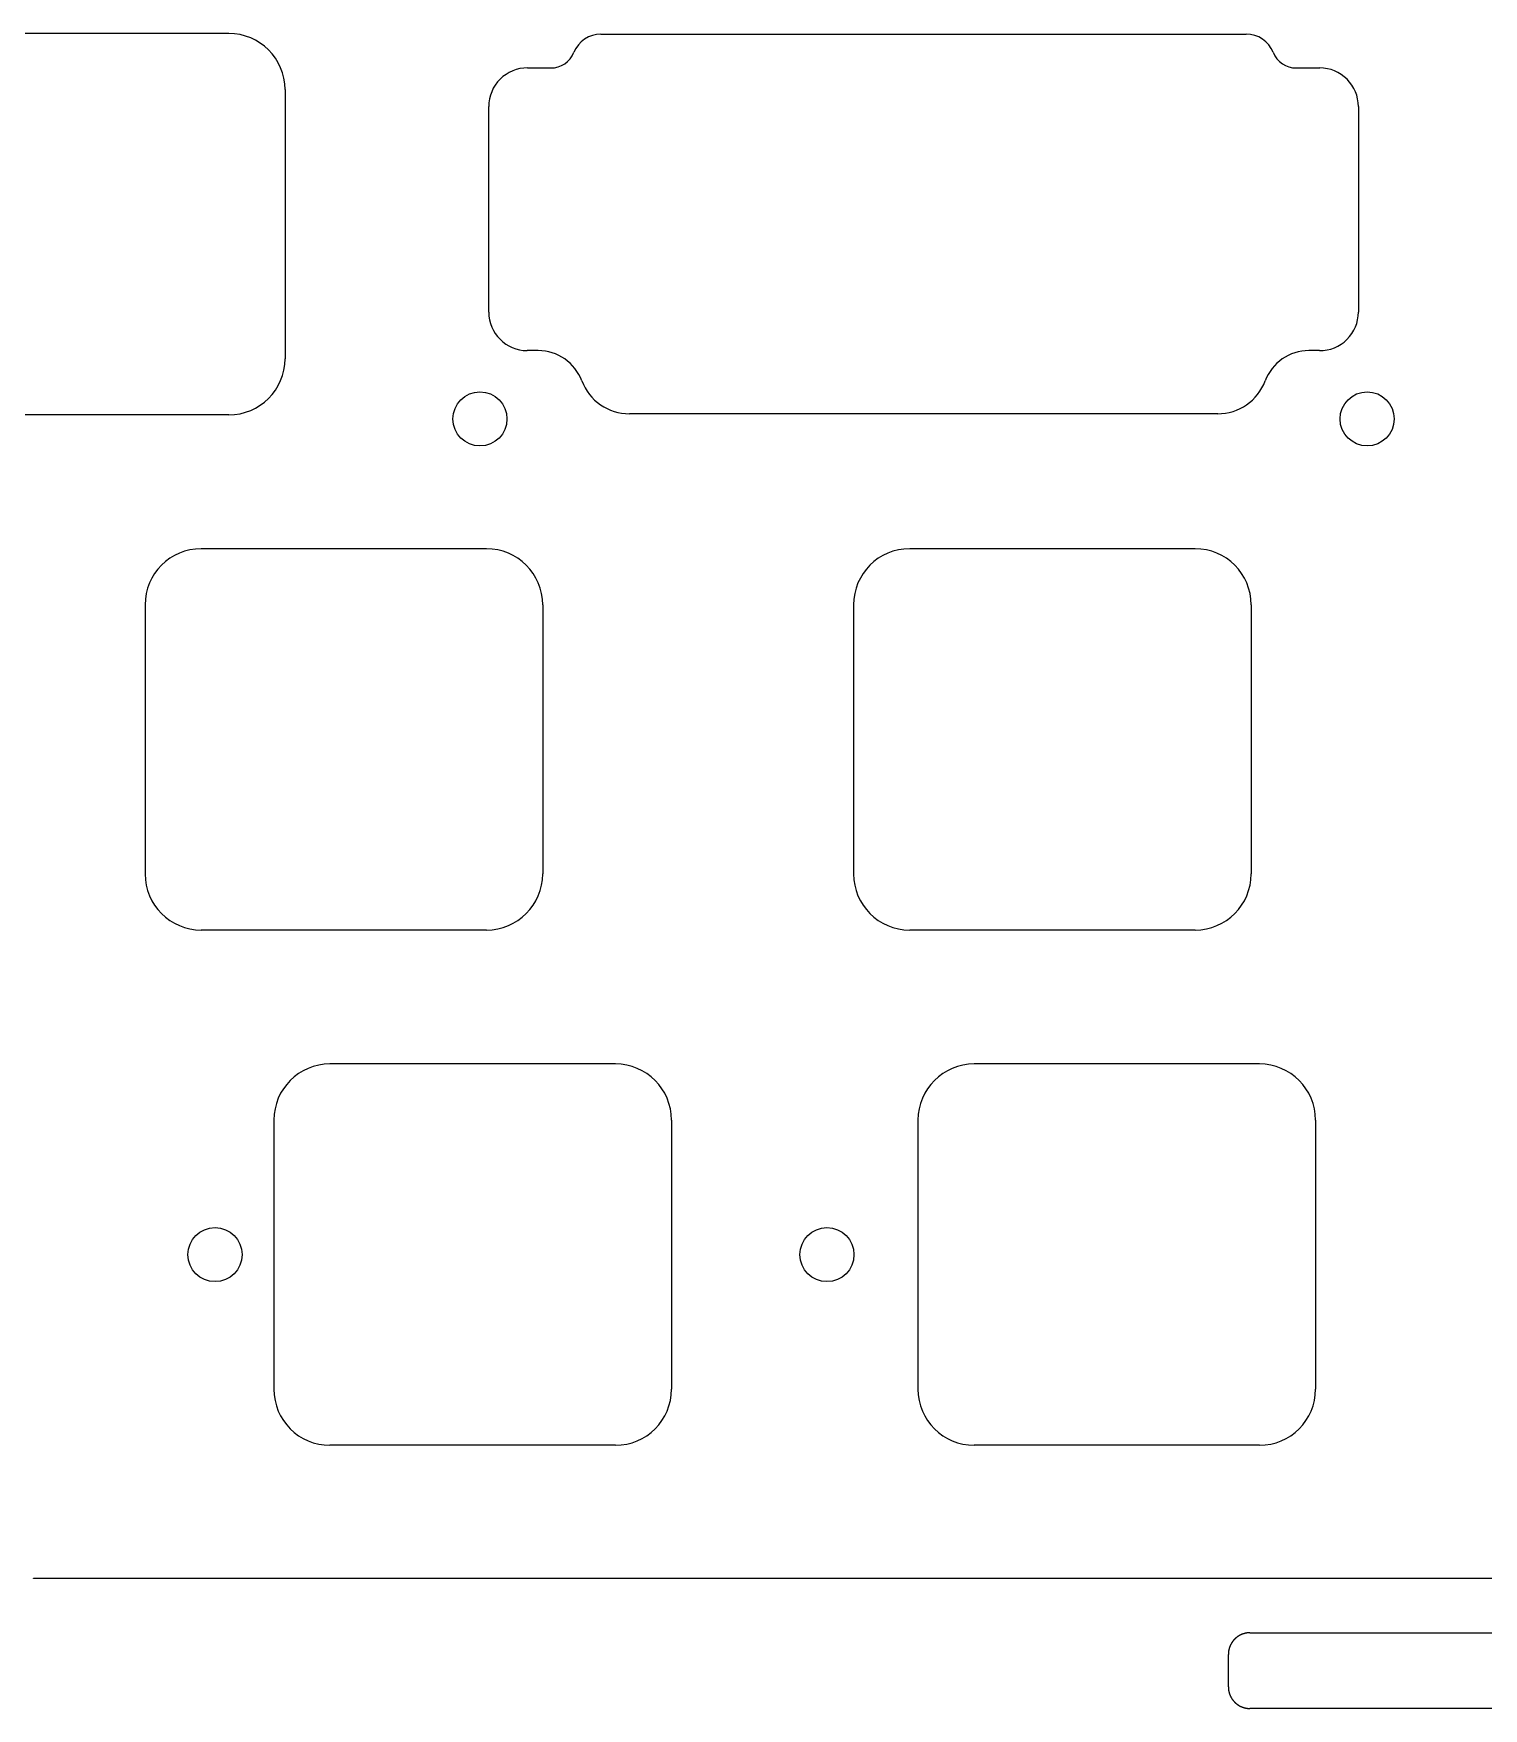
# Model space of a CAD drawing. Header units: millimetres. Extents: x -11 to 340, y -118 to 18.
# Drawn here: x 221.9 to 275.5, y -116.8 to -54.9 of the extents above; entities that cross this region are included whole.
import ezdxf

# ---------------------------------------------------------------- set-up
doc = ezdxf.new("R2010")
doc.units = ezdxf.units.MM
doc.header["$MEASUREMENT"] = 0
doc.layers.add('BLACK', color=7, linetype='CONTINUOUS')

msp = doc.modelspace()

# ---------------------------------------------------------------- linework, layer by layer
at = {"layer": 'BLACK', "linetype": 'Continuous'}
for p, q in [((229.1125, -54.8625), (218.562501, -54.8625)), ((242.866125, -54.884911), (242.866125, -54.8849)), ((242.866125, -54.8849), (266.721325, -54.8849)), ((240.155262, -56.13706), (241.008825, -56.13706)), ((241.008825, -56.137048), (241.008825, -56.13706)), ((268.578525, -56.13706), (269.444125, -56.13706)), ((231.187501, -56.9375), (231.187501, -66.8875)), ((238.718235, -65.16294), (238.718235, -57.5622)), ((270.869115, -57.56206), (270.869115, -65.1629)), ((240.547325, -66.58794), (240.143225, -66.58794)), ((269.432208, -66.58794), (269.040075, -66.58794)), ((229.112501, -68.9625), (218.5625, -68.9625)), ((229.112501, -68.962501), (229.112501, -68.9625)), ((265.669175, -68.92441), (243.918325, -68.92441)), ((238.6375, -73.9125), (228.087499, -73.9125)), ((264.83125, -73.9125), (254.281249, -73.9125)), ((226.0125, -75.9875), (226.0125, -85.937501)), ((240.7125, -75.9875), (240.7125, -85.9375)), ((252.20625, -75.9875), (252.20625, -85.937501)), ((266.90625, -75.9875), (266.90625, -85.9375)), ((238.6375, -88.0125), (228.0875, -88.0125)), ((264.83125, -88.0125), (254.28125, -88.0125)), ((243.4, -92.9625), (232.849999, -92.9625)), ((267.2125, -92.9625), (256.662499, -92.9625)), ((230.775, -95.0375), (230.775, -104.987501)), ((245.475, -95.0375), (245.475, -104.9875)), ((254.5875, -95.0375), (254.5875, -104.987501)), ((269.2875, -95.0375), (269.2875, -104.9875)), ((243.4, -107.0625), (232.85, -107.0625)), ((267.2125, -107.0625), (256.6625, -107.0625)), ((221.893425, -111.9925), (221.883381, -111.979674)), ((286.3125, -111.9925), (221.893425, -111.9925)), ((266.093743, -114.572894), (266.092648, -114.576726)), ((266.094858, -114.569065), (266.093743, -114.572894)), ((266.095991, -114.565244), (266.094858, -114.569065)), ((266.097144, -114.561427), (266.095991, -114.565244)), ((266.098316, -114.557618), (266.097144, -114.561427)), ((266.099507, -114.553813), (266.098316, -114.557618)), ((266.100717, -114.550016), (266.099507, -114.553813)), ((266.101947, -114.546222), (266.100717, -114.550016)), ((266.103195, -114.542438), (266.101947, -114.546222)), ((266.104462, -114.538657), (266.103195, -114.542438)), ((266.105748, -114.534884), (266.104462, -114.538657)), ((266.107054, -114.531116), (266.105748, -114.534884)), ((266.108378, -114.527357), (266.107054, -114.531116)), ((266.109721, -114.523602), (266.108378, -114.527357)), ((266.111083, -114.519856), (266.109721, -114.523602)), ((266.112464, -114.516114), (266.111083, -114.519856)), ((266.113864, -114.512381), (266.112464, -114.516114)), ((266.115282, -114.508654), (266.113864, -114.512381)), ((266.116719, -114.504935), (266.115282, -114.508654)), ((266.118176, -114.501221), (266.116719, -114.504935)), ((266.11965, -114.497516), (266.118176, -114.501221)), ((266.121144, -114.493817), (266.11965, -114.497516)), ((266.122656, -114.490126), (266.121144, -114.493817)), ((266.124187, -114.486441), (266.122656, -114.490126)), ((266.125736, -114.482766), (266.124187, -114.486441)), ((266.127304, -114.479096), (266.125736, -114.482766)), ((266.12889, -114.475436), (266.127304, -114.479096)), ((266.130495, -114.471781), (266.12889, -114.475436)), ((266.132118, -114.468136), (266.130495, -114.471781)), ((266.13376, -114.464497), (266.132118, -114.468136)), ((266.13542, -114.460868), (266.13376, -114.464497)), ((266.137098, -114.457245), (266.13542, -114.460868)), ((266.138795, -114.453632), (266.137098, -114.457245)), ((266.14051, -114.450026), (266.138795, -114.453632)), ((266.142243, -114.44643), (266.14051, -114.450026)), ((266.143995, -114.44284), (266.142243, -114.44643)), ((266.145764, -114.43926), (266.143995, -114.44284)), ((266.147552, -114.435687), (266.145764, -114.43926)), ((266.149357, -114.432125), (266.147552, -114.435687)), ((266.151181, -114.428569), (266.149357, -114.432125)), ((266.153022, -114.425024), (266.151181, -114.428569)), ((266.154882, -114.421487), (266.153022, -114.425024)), ((266.15676, -114.41796), (266.154882, -114.421487)), ((266.158655, -114.41444), (266.15676, -114.41796)), ((266.160568, -114.410931), (266.158655, -114.41444)), ((266.162499, -114.40743), (266.160568, -114.410931)), ((266.164448, -114.40394), (266.162499, -114.40743)), ((266.166414, -114.400457), (266.164448, -114.40394)), ((266.168398, -114.396986), (266.166414, -114.400457)), ((266.1704, -114.393523), (266.168398, -114.396986)), ((266.172418, -114.390071), (266.1704, -114.393523)), ((266.174455, -114.386627), (266.172418, -114.390071)), ((266.176509, -114.383194), (266.174455, -114.386627)), ((266.17858, -114.379771), (266.176509, -114.383194)), ((266.180668, -114.376358), (266.17858, -114.379771)), ((266.182775, -114.372954), (266.180668, -114.376358)), ((266.184897, -114.369562), (266.182775, -114.372954)), ((266.187038, -114.366179), (266.184897, -114.369562)), ((266.189195, -114.362807), (266.187038, -114.366179)), ((266.191369, -114.359445), (266.189195, -114.362807)), ((266.19356, -114.356095), (266.191369, -114.359445)), ((266.195769, -114.352754), (266.19356, -114.356095)), ((266.197994, -114.349425), (266.195769, -114.352754)), ((266.200236, -114.346105), (266.197994, -114.349425)), ((266.202495, -114.342798), (266.200236, -114.346105)), ((266.20477, -114.339501), (266.202495, -114.342798)), ((266.207062, -114.336215), (266.20477, -114.339501)), ((266.209371, -114.33294), (266.207062, -114.336215)), ((266.211696, -114.329678), (266.209371, -114.33294)), ((266.214038, -114.326425), (266.211696, -114.329678)), ((266.216396, -114.323185), (266.214038, -114.326425)), ((266.21877, -114.319956), (266.216396, -114.323185)), ((266.221161, -114.316739), (266.21877, -114.319956)), ((266.223568, -114.313534), (266.221161, -114.316739)), ((266.225991, -114.31034), (266.223568, -114.313534)), ((266.22843, -114.307158), (266.225991, -114.31034)), ((266.230885, -114.303989), (266.22843, -114.307158)), ((266.233356, -114.300831), (266.230885, -114.303989)), ((266.235843, -114.297686), (266.233356, -114.300831)), ((266.238346, -114.294552), (266.235843, -114.297686)), ((266.240864, -114.291432), (266.238346, -114.294552)), ((266.243399, -114.288323), (266.240864, -114.291432)), ((266.245948, -114.285227), (266.243399, -114.288323)), ((266.248514, -114.282144), (266.245948, -114.285227)), ((266.251094, -114.279073), (266.248514, -114.282144)), ((266.253691, -114.276015), (266.251094, -114.279073)), ((266.256302, -114.27297), (266.253691, -114.276015)), ((266.258929, -114.269938), (266.256302, -114.27297)), ((266.261571, -114.266919), (266.258929, -114.269938)), ((266.264228, -114.263913), (266.261571, -114.266919)), ((266.2669, -114.26092), (266.264228, -114.263913)), ((266.269587, -114.257941), (266.2669, -114.26092)), ((266.272289, -114.254975), (266.269587, -114.257941)), ((266.275006, -114.252022), (266.272289, -114.254975)), ((266.277738, -114.249083), (266.275006, -114.252022)), ((266.280484, -114.246158), (266.277738, -114.249083)), ((266.283244, -114.243246), (266.280484, -114.246158)), ((266.28602, -114.240348), (266.283244, -114.243246)), ((266.288809, -114.237464), (266.28602, -114.240348)), ((266.291613, -114.234593), (266.288809, -114.237464)), ((266.294432, -114.231737), (266.291613, -114.234593)), ((266.300111, -114.226067), (266.294432, -114.231737)), ((266.305846, -114.220454), (266.300111, -114.226067)), ((266.311636, -114.214899), (266.305846, -114.220454)), ((266.317482, -114.209401), (266.311636, -114.214899)), ((266.323381, -114.203963), (266.317482, -114.209401)), ((266.329334, -114.198584), (266.323381, -114.203963)), ((266.33534, -114.193266), (266.329334, -114.198584)), ((266.341398, -114.188008), (266.33534, -114.193266)), ((266.347508, -114.182811), (266.341398, -114.188008)), ((266.353668, -114.177676), (266.347508, -114.182811)), ((266.359878, -114.172603), (266.353668, -114.177676)), ((266.366138, -114.167593), (266.359878, -114.172603)), ((266.372446, -114.162647), (266.366138, -114.167593)), ((266.378803, -114.157765), (266.372446, -114.162647)), ((266.385206, -114.152947), (266.378803, -114.157765)), ((266.391657, -114.148194), (266.385206, -114.152947)), ((266.398153, -114.143507), (266.391657, -114.148194)), ((266.404694, -114.138885), (266.398153, -114.143507)), ((266.41128, -114.134331), (266.404694, -114.138885)), ((266.417909, -114.129843), (266.41128, -114.134331)), ((266.424582, -114.125422), (266.417909, -114.129843)), ((266.431297, -114.12107), (266.424582, -114.125422)), ((266.438054, -114.116785), (266.431297, -114.12107)), ((266.444851, -114.11257), (266.438054, -114.116785)), ((266.451689, -114.108423), (266.444851, -114.11257)), ((266.458566, -114.104346), (266.451689, -114.108423)), ((266.465482, -114.100339), (266.458566, -114.104346)), ((266.472436, -114.096402), (266.465482, -114.100339)), ((266.479427, -114.092536), (266.472436, -114.096402)), ((266.486455, -114.088741), (266.479427, -114.092536)), ((266.493519, -114.085017), (266.486455, -114.088741)), ((266.500618, -114.081366), (266.493519, -114.085017)), ((266.507752, -114.077786), (266.500618, -114.081366)), ((266.51492, -114.074278), (266.507752, -114.077786)), ((266.522121, -114.070844), (266.51492, -114.074278)), ((266.529354, -114.067482), (266.522121, -114.070844)), ((266.53662, -114.064194), (266.529354, -114.067482)), ((266.543916, -114.060979), (266.53662, -114.064194)), ((266.551243, -114.057838), (266.543916, -114.060979)), ((266.5586, -114.054772), (266.551243, -114.057838)), ((266.565986, -114.051779), (266.5586, -114.054772)), ((266.573401, -114.048862), (266.565986, -114.051779)), ((266.580844, -114.046019), (266.573401, -114.048862)), ((266.588314, -114.043251), (266.580844, -114.046019)), ((266.59581, -114.040559), (266.588314, -114.043251)), ((266.603333, -114.037942), (266.59581, -114.040559)), ((266.61088, -114.035401), (266.603333, -114.037942)), ((266.618453, -114.032936), (266.61088, -114.035401)), ((266.62605, -114.030547), (266.618453, -114.032936)), ((266.63367, -114.028235), (266.62605, -114.030547)), ((266.641314, -114.025999), (266.63367, -114.028235)), ((266.64898, -114.02384), (266.641314, -114.025999)), ((266.656667, -114.021757), (266.64898, -114.02384)), ((266.664376, -114.019752), (266.656667, -114.021757)), ((266.672106, -114.017824), (266.664376, -114.019752)), ((266.679856, -114.015973), (266.672106, -114.017824)), ((266.687625, -114.0142), (266.679856, -114.015973)), ((266.695414, -114.012504), (266.687625, -114.0142)), ((266.70322, -114.010886), (266.695414, -114.012504)), ((266.711045, -114.009346), (266.70322, -114.010886)), ((266.718888, -114.007884), (266.711045, -114.009346)), ((266.726747, -114.0065), (266.718888, -114.007884)), ((266.734623, -114.005194), (266.726747, -114.0065)), ((266.742515, -114.003967), (266.734623, -114.005194)), ((266.750422, -114.002818), (266.742515, -114.003967)), ((266.758345, -114.001748), (266.750422, -114.002818)), ((266.766282, -114.000756), (266.758345, -114.001748)), ((266.774233, -113.999843), (266.766282, -114.000756)), ((266.782197, -113.999009), (266.774233, -113.999843)), ((266.790175, -113.998254), (266.782197, -113.999009)), ((266.798166, -113.997578), (266.790175, -113.998254)), ((266.806169, -113.996982), (266.798166, -113.997578)), ((266.814184, -113.996464), (266.806169, -113.996982)), ((266.82221, -113.996026), (266.814184, -113.996464)), ((266.830248, -113.995667), (266.82221, -113.996026)), ((266.838296, -113.995388), (266.830248, -113.995667)), ((266.846354, -113.995189), (266.838296, -113.995388)), ((266.854422, -113.995069), (266.846354, -113.995189)), ((266.8625, -113.995029), (266.854422, -113.995069)), ((266.8625, -113.995029), (279.5625, -113.995029)), ((266.062514, -114.790256), (266.0625, -114.794301)), ((266.0625, -114.794301), (266.0625, -114.795029)), ((266.0625, -115.995029), (266.0625, -114.795029)), ((266.062548, -114.786215), (266.062514, -114.790256)), ((266.062601, -114.782174), (266.062548, -114.786215)), ((266.062675, -114.778138), (266.062601, -114.782174)), ((266.062768, -114.774102), (266.062675, -114.778138)), ((266.062882, -114.770071), (266.062768, -114.774102)), ((266.063015, -114.76604), (266.062882, -114.770071)), ((266.063169, -114.762014), (266.063015, -114.76604)), ((266.063342, -114.757988), (266.063169, -114.762014)), ((266.063536, -114.753968), (266.063342, -114.757988)), ((266.063749, -114.749948), (266.063536, -114.753968)), ((266.063982, -114.745933), (266.063749, -114.749948)), ((266.064235, -114.741918), (266.063982, -114.745933)), ((266.064508, -114.737909), (266.064235, -114.741918)), ((266.064801, -114.733901), (266.064508, -114.737909)), ((266.065113, -114.729898), (266.064801, -114.733901)), ((266.065446, -114.725895), (266.065113, -114.729898)), ((266.065798, -114.721899), (266.065446, -114.725895)), ((266.06617, -114.717903), (266.065798, -114.721899)), ((266.066562, -114.713912), (266.06617, -114.717903)), ((266.066974, -114.709923), (266.066562, -114.713912)), ((266.067405, -114.705939), (266.066974, -114.709923)), ((266.067856, -114.701957), (266.067405, -114.705939)), ((266.068327, -114.69798), (266.067856, -114.701957)), ((266.068818, -114.694004), (266.068327, -114.69798)), ((266.069328, -114.690035), (266.068818, -114.694004)), ((266.069858, -114.686066), (266.069328, -114.690035)), ((266.070408, -114.682104), (266.069858, -114.686066)), ((266.070978, -114.678143), (266.070408, -114.682104)), ((266.071567, -114.674189), (266.070978, -114.678143)), ((266.072176, -114.670235), (266.071567, -114.674189)), ((266.072804, -114.666289), (266.072176, -114.670235)), ((266.073453, -114.662344), (266.072804, -114.666289)), ((266.07412, -114.658405), (266.073453, -114.662344)), ((266.074808, -114.654468), (266.07412, -114.658405)), ((266.075515, -114.650538), (266.074808, -114.654468)), ((266.076242, -114.646609), (266.075515, -114.650538)), ((266.076987, -114.642688), (266.076242, -114.646609)), ((266.077753, -114.638768), (266.076987, -114.642688)), ((266.078538, -114.634855), (266.077753, -114.638768)), ((266.079343, -114.630945), (266.078538, -114.634855)), ((266.080167, -114.627041), (266.079343, -114.630945)), ((266.081011, -114.623139), (266.080167, -114.627041)), ((266.081874, -114.619245), (266.081011, -114.623139)), ((266.082757, -114.615353), (266.081874, -114.619245)), ((266.083659, -114.611469), (266.082757, -114.615353)), ((266.08458, -114.607587), (266.083659, -114.611469)), ((266.085521, -114.603712), (266.08458, -114.607587)), ((266.086481, -114.59984), (266.085521, -114.603712)), ((266.087461, -114.595976), (266.086481, -114.59984)), ((266.08846, -114.592114), (266.087461, -114.595976)), ((266.089478, -114.58826), (266.08846, -114.592114)), ((266.090515, -114.584409), (266.089478, -114.58826)), ((266.091572, -114.580566), (266.090515, -114.584409)), ((266.092648, -114.576726), (266.091572, -114.580566)), ((266.0625, -115.995029), (266.06254, -116.003107)), ((266.06254, -116.003107), (266.06266, -116.011175)), ((266.06266, -116.011175), (266.062859, -116.019233)), ((266.062859, -116.019233), (266.063138, -116.027282)), ((266.063138, -116.027282), (266.063497, -116.035319)), ((266.063497, -116.035319), (266.063935, -116.043345)), ((266.063935, -116.043345), (266.064453, -116.05136)), ((266.064453, -116.05136), (266.065049, -116.059363)), ((266.065049, -116.059363), (266.065725, -116.067354)), ((266.065725, -116.067354), (266.06648, -116.075332)), ((266.06648, -116.075332), (266.067314, -116.083296)), ((266.067314, -116.083296), (266.068227, -116.091247)), ((266.068227, -116.091247), (266.069219, -116.099184)), ((266.069219, -116.099184), (266.070289, -116.107107)), ((266.070289, -116.107107), (266.071438, -116.115014)), ((266.071438, -116.115014), (266.072665, -116.122906)), ((266.072665, -116.122906), (266.073971, -116.130782)), ((266.073971, -116.130782), (266.075355, -116.138641)), ((266.075355, -116.138641), (266.076817, -116.146484)), ((266.076817, -116.146484), (266.078357, -116.154309)), ((266.078357, -116.154309), (266.079975, -116.162116)), ((266.079975, -116.162116), (266.081671, -116.169904)), ((266.081671, -116.169904), (266.083444, -116.177674)), ((266.083444, -116.177674), (266.085295, -116.185423)), ((266.085295, -116.185423), (266.087223, -116.193153)), ((266.087223, -116.193153), (266.089228, -116.200862)), ((266.089228, -116.200862), (266.091311, -116.20855)), ((266.091311, -116.20855), (266.09347, -116.216215)), ((266.09347, -116.216215), (266.095706, -116.223859)), ((266.095706, -116.223859), (266.098018, -116.231479)), ((266.098018, -116.231479), (266.100407, -116.239076)), ((266.100407, -116.239076), (266.102872, -116.246649)), ((266.102872, -116.246649), (266.105413, -116.254197)), ((266.105413, -116.254197), (266.10803, -116.261719)), ((266.10803, -116.261719), (266.110722, -116.269216)), ((266.110722, -116.269216), (266.11349, -116.276686)), ((266.11349, -116.276686), (266.116333, -116.284128)), ((266.116333, -116.284128), (266.11925, -116.291543)), ((266.11925, -116.291543), (266.122243, -116.298929)), ((266.122243, -116.298929), (266.125309, -116.306286)), ((266.125309, -116.306286), (266.12845, -116.313613)), ((266.12845, -116.313613), (266.131665, -116.32091)), ((266.131665, -116.32091), (266.134953, -116.328175)), ((266.134953, -116.328175), (266.138315, -116.335408)), ((266.138315, -116.335408), (266.141749, -116.342609)), ((266.141749, -116.342609), (266.145257, -116.349777)), ((266.145257, -116.349777), (266.148837, -116.356911)), ((266.148837, -116.356911), (266.152488, -116.36401)), ((266.152488, -116.36401), (266.156212, -116.371074)), ((266.156212, -116.371074), (266.160007, -116.378102)), ((266.160007, -116.378102), (266.163873, -116.385094)), ((266.163873, -116.385094), (266.16781, -116.392048)), ((266.16781, -116.392048), (266.171817, -116.398964)), ((266.171817, -116.398964), (266.175894, -116.405841)), ((266.175894, -116.405841), (266.18004, -116.412678)), ((266.18004, -116.412678), (266.184256, -116.419476)), ((266.184256, -116.419476), (266.18854, -116.426232)), ((266.18854, -116.426232), (266.192893, -116.432947)), ((266.192893, -116.432947), (266.197314, -116.43962)), ((266.197314, -116.43962), (266.201801, -116.446249)), ((266.201801, -116.446249), (266.206356, -116.452835)), ((266.206356, -116.452835), (266.210978, -116.459376)), ((266.210978, -116.459376), (266.215665, -116.465873)), ((266.215665, -116.465873), (266.220418, -116.472323)), ((266.220418, -116.472323), (266.225236, -116.478726)), ((266.225236, -116.478726), (266.230118, -116.485083)), ((266.230118, -116.485083), (266.235064, -116.491391)), ((266.235064, -116.491391), (266.240074, -116.497651)), ((266.240074, -116.497651), (266.245147, -116.503861)), ((266.245147, -116.503861), (266.250282, -116.510021)), ((266.250282, -116.510021), (266.255478, -116.516131)), ((266.255478, -116.516131), (266.260736, -116.522189)), ((266.260736, -116.522189), (266.266055, -116.528195)), ((266.266055, -116.528195), (266.271434, -116.534148)), ((266.271434, -116.534148), (266.276872, -116.540047)), ((266.276872, -116.540047), (266.282369, -116.545893)), ((266.282369, -116.545893), (266.287925, -116.551683)), ((266.287925, -116.551683), (266.293538, -116.557418)), ((266.293538, -116.557418), (266.299208, -116.563097)), ((266.299208, -116.563097), (266.302064, -116.565916)), ((266.302064, -116.565916), (266.304934, -116.56872)), ((266.304934, -116.56872), (266.307818, -116.571509)), ((266.307818, -116.571509), (266.310717, -116.574285)), ((266.310717, -116.574285), (266.313628, -116.577045)), ((266.313628, -116.577045), (266.316554, -116.579792)), ((266.316554, -116.579792), (266.319493, -116.582523)), ((266.319493, -116.582523), (266.322446, -116.58524)), ((266.322446, -116.58524), (266.325412, -116.587942)), ((266.325412, -116.587942), (266.328391, -116.590629)), ((266.328391, -116.590629), (266.331384, -116.593301)), ((266.331384, -116.593301), (266.33439, -116.595958)), ((266.33439, -116.595958), (266.337409, -116.5986)), ((266.337409, -116.5986), (266.340441, -116.601227)), ((266.340441, -116.601227), (266.343486, -116.603838)), ((266.343486, -116.603838), (266.346544, -116.606435)), ((266.346544, -116.606435), (266.349614, -116.609015)), ((266.349614, -116.609015), (266.352698, -116.611581)), ((266.352698, -116.611581), (266.355794, -116.61413)), ((266.355794, -116.61413), (266.358902, -116.616665)), ((266.358902, -116.616665), (266.362023, -116.619183)), ((266.362023, -116.619183), (266.365156, -116.621686)), ((266.365156, -116.621686), (266.368302, -116.624173)), ((266.368302, -116.624173), (266.371459, -116.626644)), ((266.371459, -116.626644), (266.374629, -116.629099)), ((266.374629, -116.629099), (266.377811, -116.631538)), ((266.377811, -116.631538), (266.381004, -116.633961)), ((266.381004, -116.633961), (266.38421, -116.636368)), ((266.38421, -116.636368), (266.387427, -116.638759)), ((266.387427, -116.638759), (266.390656, -116.641133)), ((266.390656, -116.641133), (266.393896, -116.643491)), ((266.393896, -116.643491), (266.397148, -116.645833)), ((266.397148, -116.645833), (266.400411, -116.648158)), ((266.400411, -116.648158), (266.403686, -116.650467)), ((266.403686, -116.650467), (266.406971, -116.652759)), ((266.406971, -116.652759), (266.410269, -116.655035)), ((266.410269, -116.655035), (266.413576, -116.657293)), ((266.413576, -116.657293), (266.416895, -116.659535)), ((266.416895, -116.659535), (266.420224, -116.66176)), ((266.420224, -116.66176), (266.423565, -116.663969)), ((266.423565, -116.663969), (266.426916, -116.66616)), ((266.426916, -116.66616), (266.430278, -116.668334)), ((266.430278, -116.668334), (266.43365, -116.670491)), ((266.43365, -116.670491), (266.437033, -116.672632)), ((266.437033, -116.672632), (266.440425, -116.674754)), ((266.440425, -116.674754), (266.443829, -116.676861)), ((266.443829, -116.676861), (266.447241, -116.678949)), ((266.447241, -116.678949), (266.450665, -116.68102)), ((266.450665, -116.68102), (266.454098, -116.683074)), ((266.454098, -116.683074), (266.457541, -116.685111)), ((266.457541, -116.685111), (266.460993, -116.687129)), ((266.460993, -116.687129), (266.464457, -116.689131)), ((266.464457, -116.689131), (266.467928, -116.691115)), ((266.467928, -116.691115), (266.47141, -116.693081)), ((266.47141, -116.693081), (266.474901, -116.69503)), ((266.474901, -116.69503), (266.478402, -116.696961)), ((266.478402, -116.696961), (266.481911, -116.698874)), ((266.481911, -116.698874), (266.48543, -116.700769)), ((266.48543, -116.700769), (266.488957, -116.702647)), ((266.488957, -116.702647), (266.492495, -116.704507)), ((266.492495, -116.704507), (266.49604, -116.706348)), ((266.49604, -116.706348), (266.499595, -116.708172)), ((266.499595, -116.708172), (266.503158, -116.709977)), ((266.503158, -116.709977), (266.506731, -116.711765)), ((266.506731, -116.711765), (266.51031, -116.713534)), ((266.51031, -116.713534), (266.5139, -116.715286)), ((266.5139, -116.715286), (266.517497, -116.717019)), ((266.517497, -116.717019), (266.521103, -116.718734)), ((266.521103, -116.718734), (266.524716, -116.720431)), ((266.524716, -116.720431), (266.528339, -116.722109)), ((266.528339, -116.722109), (266.531968, -116.723769)), ((266.531968, -116.723769), (266.535607, -116.725411)), ((266.535607, -116.725411), (266.539252, -116.727034)), ((266.539252, -116.727034), (266.542906, -116.728639)), ((266.542906, -116.728639), (266.546567, -116.730225)), ((266.546567, -116.730225), (266.550236, -116.731793)), ((266.550236, -116.731793), (266.553912, -116.733342)), ((266.553912, -116.733342), (266.557597, -116.734873)), ((266.557597, -116.734873), (266.561287, -116.736385)), ((266.561287, -116.736385), (266.564987, -116.737879)), ((266.564987, -116.737879), (266.568691, -116.739353)), ((266.568691, -116.739353), (266.572405, -116.74081)), ((266.572405, -116.74081), (266.576124, -116.742247)), ((266.576124, -116.742247), (266.579852, -116.743665)), ((266.579852, -116.743665), (266.583585, -116.745065)), ((266.583585, -116.745065), (266.587326, -116.746446)), ((266.587326, -116.746446), (266.591073, -116.747808)), ((266.591073, -116.747808), (266.594828, -116.749151)), ((266.594828, -116.749151), (266.598587, -116.750475)), ((266.598587, -116.750475), (266.602355, -116.751781)), ((266.602355, -116.751781), (266.606127, -116.753067)), ((266.606127, -116.753067), (266.609908, -116.754334)), ((266.609908, -116.754334), (266.613693, -116.755582)), ((266.613693, -116.755582), (266.617486, -116.756812)), ((266.617486, -116.756812), (266.621283, -116.758022)), ((266.621283, -116.758022), (266.625089, -116.759213)), ((266.625089, -116.759213), (266.628898, -116.760385)), ((266.628898, -116.760385), (266.632715, -116.761538)), ((266.632715, -116.761538), (266.636536, -116.762671)), ((266.636536, -116.762671), (266.640365, -116.763786)), ((266.640365, -116.763786), (266.644197, -116.764881)), ((266.644197, -116.764881), (266.648037, -116.765957)), ((266.648037, -116.765957), (266.65188, -116.767014)), ((266.65188, -116.767014), (266.655731, -116.768051)), ((266.655731, -116.768051), (266.659585, -116.769069)), ((266.659585, -116.769069), (266.663446, -116.770068)), ((266.663446, -116.770068), (266.667311, -116.771048)), ((266.667311, -116.771048), (266.671183, -116.772008)), ((266.671183, -116.772008), (266.675057, -116.772949)), ((266.675057, -116.772949), (266.678939, -116.77387)), ((266.678939, -116.77387), (266.682824, -116.774772)), ((266.682824, -116.774772), (266.686716, -116.775655)), ((266.686716, -116.775655), (266.69061, -116.776518)), ((266.69061, -116.776518), (266.694512, -116.777362)), ((266.694512, -116.777362), (266.698415, -116.778186)), ((266.698415, -116.778186), (266.702326, -116.778991)), ((266.702326, -116.778991), (266.706239, -116.779776)), ((266.706239, -116.779776), (266.710158, -116.780542)), ((266.710158, -116.780542), (266.71408, -116.781287)), ((266.71408, -116.781287), (266.718008, -116.782014)), ((266.718008, -116.782014), (266.721939, -116.782721)), ((266.721939, -116.782721), (266.725876, -116.783409)), ((266.725876, -116.783409), (266.729814, -116.784076)), ((266.729814, -116.784076), (266.733759, -116.784725)), ((266.733759, -116.784725), (266.737706, -116.785353)), ((266.737706, -116.785353), (266.741659, -116.785962)), ((266.741659, -116.785962), (266.745614, -116.786551)), ((266.745614, -116.786551), (266.749575, -116.787121)), ((266.749575, -116.787121), (266.753537, -116.787671)), ((266.753537, -116.787671), (266.757505, -116.788201)), ((266.757505, -116.788201), (266.761475, -116.788711)), ((266.761475, -116.788711), (266.765451, -116.789202)), ((266.765451, -116.789202), (266.769427, -116.789673)), ((266.769427, -116.789673), (266.77341, -116.790124)), ((266.77341, -116.790124), (266.777394, -116.790555)), ((266.777394, -116.790555), (266.781383, -116.790967)), ((266.781383, -116.790967), (266.785373, -116.791359)), ((266.785373, -116.791359), (266.789369, -116.791731)), ((266.789369, -116.791731), (266.793366, -116.792083)), ((266.793366, -116.792083), (266.797369, -116.792416)), ((266.797369, -116.792416), (266.801372, -116.792728)), ((266.801372, -116.792728), (266.80538, -116.793021)), ((266.80538, -116.793021), (266.809389, -116.793294)), ((266.809389, -116.793294), (266.813404, -116.793547)), ((266.813404, -116.793547), (266.817419, -116.79378)), ((266.817419, -116.79378), (266.821439, -116.793993)), ((266.821439, -116.793993), (266.825459, -116.794187)), ((266.825459, -116.794187), (266.829485, -116.79436)), ((266.829485, -116.79436), (266.833511, -116.794514)), ((266.833511, -116.794514), (266.837542, -116.794647)), ((266.837542, -116.794647), (266.841573, -116.794761)), ((266.841573, -116.794761), (266.845609, -116.794854)), ((266.845609, -116.794854), (266.849645, -116.794928)), ((266.849645, -116.794928), (266.853686, -116.794981)), ((266.853686, -116.794981), (266.857727, -116.795015)), ((266.857727, -116.795015), (266.861772, -116.795029)), ((266.861772, -116.795029), (266.8625, -116.795029)), ((279.5625, -116.795029), (266.8625, -116.795029))]:
    msp.add_line(p, q, dxfattribs=at)
at = {"layer": 'BLACK'}
for centre in [(238.39375, -69.1125), (271.19375, -69.1125), (228.599999, -100.0125), (251.221874, -100.0125)]:
    msp.add_circle(centre, 1, dxfattribs=at)
for centre, radius, start, end in [((229.1125, -56.9375), 2.075, 0, 90), ((242.866024, -55.959851), 1.07494, 89.99461656, 157.97750247), ((266.72129, -55.95989), 1.07499, 22.02370504, 89.99813454), ((241.008874, -55.208671), 0.928376, 269.99697591, 337.97782841), ((268.57855, -55.2086), 0.92846, 202.02452102, 269.99845724), ((240.143317, -57.562092), 1.425082, 89.51974267, 180.00434217), ((269.44415, -57.562), 1.42494, 359.99758749, 90.00100523), ((240.143236, -65.162939), 1.425001, 180.00004021, 269.99955772), ((269.44399, -65.16286), 1.425125, 269.52631186, 359.99839184), ((240.547301, -68.312848), 1.724908, 20.54547839, 89.9992028), ((269.04008, -68.31288), 1.724936, 90.00016608, 159.45408213), ((229.1125, -66.8875), 2.075001, 270.00002761, 0), ((243.918212, -67.049415), 1.874995, 200.54692151, 270.00345303), ((265.66909, -67.04933), 1.875082, 270.0025973, 339.45098232), ((228.087504, -75.987504), 2.075004, 90.00013806, 179.99988955), ((238.6375, -75.9875), 2.075, 0, 90), ((254.281254, -75.987504), 2.075004, 90.00013806, 179.99988955), ((264.83125, -75.9875), 2.075, 0, 90), ((228.087502, -85.937498), 2.075002, 180.00008284, 269.99994478), ((238.6375, -85.9375), 2.075, 270, 0), ((254.281252, -85.937498), 2.075002, 180.00008284, 269.99994478), ((264.83125, -85.9375), 2.075, 270, 0), ((232.850004, -95.037504), 2.075004, 90.00013806, 179.99988955), ((243.4, -95.0375), 2.075, 0, 90), ((256.662504, -95.037504), 2.075004, 90.00013806, 179.99988955), ((267.2125, -95.0375), 2.075, 0, 90), ((232.850002, -104.987498), 2.075002, 180.00008284, 269.99994478), ((243.4, -104.9875), 2.075, 270, 0), ((256.662502, -104.987498), 2.075002, 180.00008284, 269.99994478), ((267.2125, -104.9875), 2.075, 270, 0)]:
    msp.add_arc(centre, radius, start, end, dxfattribs=at)

doc.saveas('drawing.dxf')
